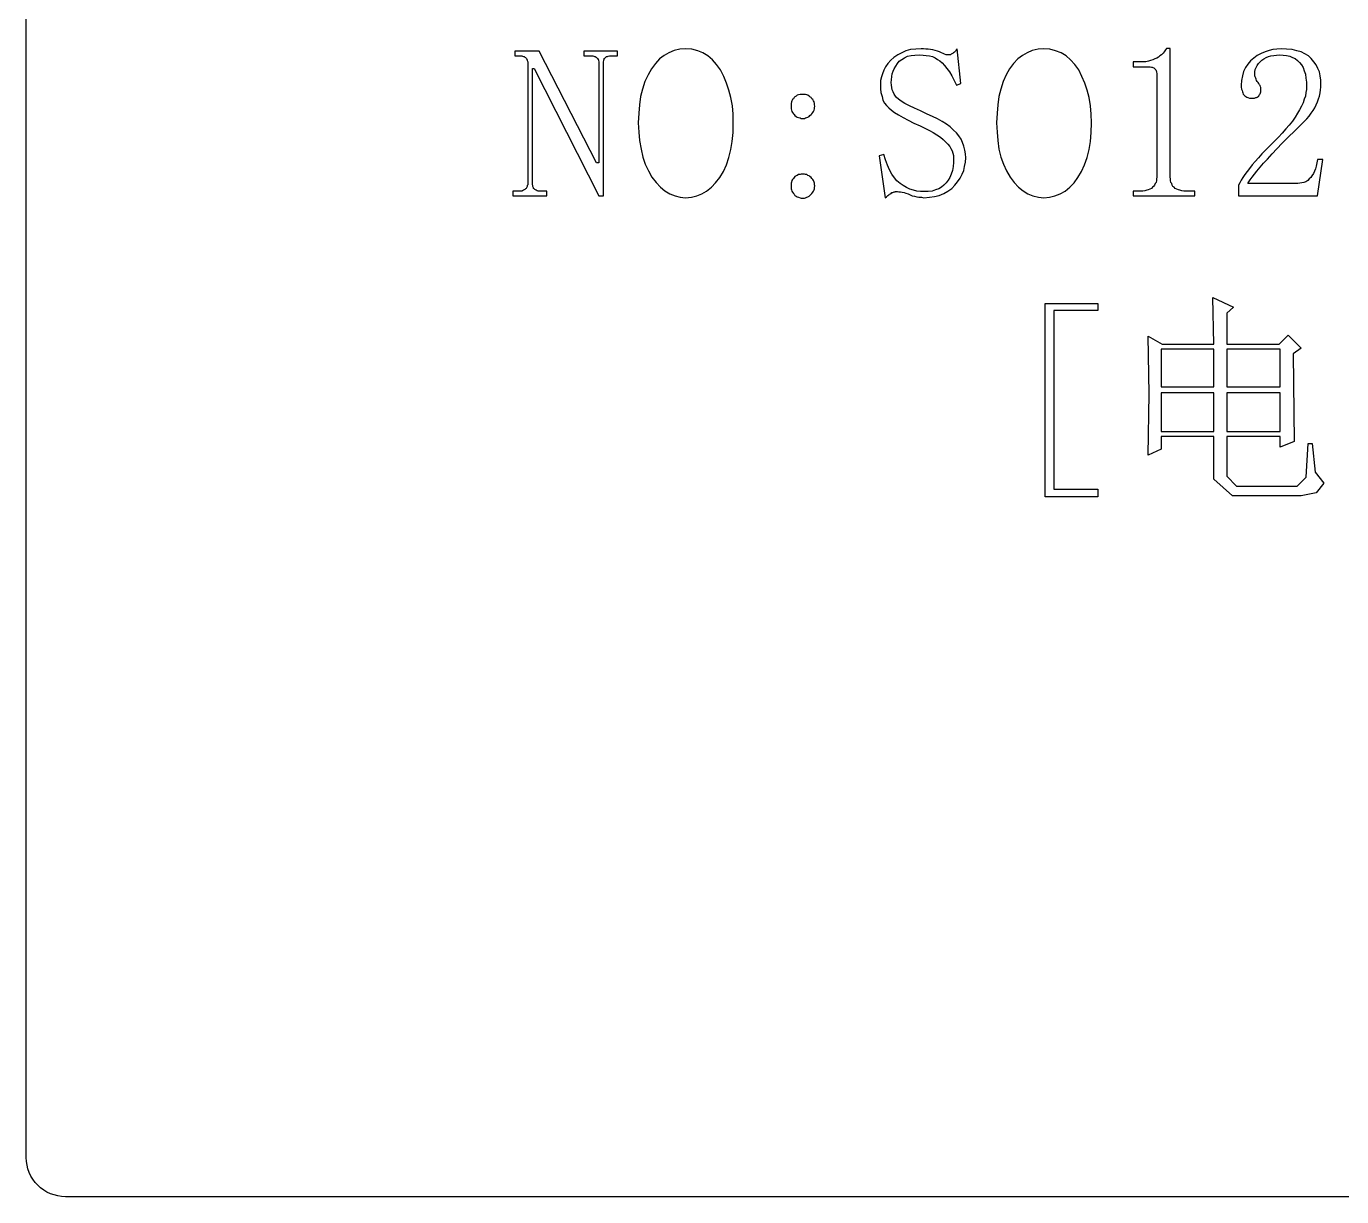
# Model space of a CAD drawing. Extents: x -275 to 275, y -225 to 225.
# Drawn here: x -275 to -241.34, y -225 to -195.05 of the extents above; entities that cross this region are included whole.
import ezdxf

# ---------------------------------------------------------------- set-up
doc = ezdxf.new("R2010")
doc.units = 0
doc.header["$MEASUREMENT"] = 0
doc.layers.get('0').update_dxf_attribs({"linetype": 'CONTINUOUS'})

msp = doc.modelspace()

# ---------------------------------------------------------------- linework, layer by layer
msp.add_lwpolyline([(-275.000039, 224, -0.414214), (-274.000039, 225), (-274.000039, 225), (273.999961, 225), (273.999961, 225, -0.414214), (274.999941, 224), (274.999941, 224), (274.999941, -224), (274.999941, -224, -0.414214), (273.999961, -225), (273.999961, -225), (-274.000039, -225), (-274.000039, -225, -0.414214), (-275.000039, -224), (-275.000039, -224), (-275.000039, 224)], format="xyb")
for points in [[(-260.35, -198.55), (-260.41, -198.55), (-260.41, -198.55), (-261.88, -195.69), (-261.88, -195.69), (-262.5, -195.69), (-262.5, -195.69), (-262.5, -195.81), (-262.5, -195.81), (-262.38, -195.81), (-262.38, -195.81), (-262.35, -195.81), (-262.35, -195.81), (-262.32, -195.81), (-262.32, -195.81), (-262.3, -195.82), (-262.3, -195.82), (-262.28, -195.83), (-262.28, -195.83), (-262.26, -195.83), (-262.26, -195.83), (-262.24, -195.84), (-262.24, -195.84), (-262.23, -195.85), (-262.23, -195.85), (-262.21, -195.87), (-262.21, -195.87), (-262.2, -195.88), (-262.2, -195.88), (-262.19, -195.9), (-262.19, -195.9), (-262.18, -195.91), (-262.18, -195.91), (-262.18, -195.93), (-262.18, -195.93), (-262.17, -195.96), (-262.17, -195.96), (-262.17, -195.98), (-262.17, -195.98), (-262.17, -199.09), (-262.17, -199.09), (-262.17, -199.11), (-262.17, -199.11), (-262.18, -199.13), (-262.18, -199.13), (-262.18, -199.15), (-262.18, -199.15), (-262.19, -199.17), (-262.19, -199.17), (-262.2, -199.19), (-262.2, -199.19), (-262.21, -199.2), (-262.21, -199.2), (-262.23, -199.21), (-262.23, -199.21), (-262.24, -199.23), (-262.24, -199.23), (-262.26, -199.24), (-262.26, -199.24), (-262.28, -199.25), (-262.28, -199.25), (-262.3, -199.26), (-262.3, -199.26), (-262.32, -199.27), (-262.32, -199.27), (-262.35, -199.27), (-262.35, -199.27), (-262.38, -199.27), (-262.38, -199.27), (-262.55, -199.27), (-262.55, -199.27), (-262.55, -199.39), (-262.55, -199.39), (-261.68, -199.39), (-261.68, -199.39), (-261.68, -199.27), (-261.68, -199.27), (-261.85, -199.27), (-261.85, -199.27), (-261.88, -199.27), (-261.88, -199.27), (-261.9, -199.27), (-261.9, -199.27), (-261.93, -199.26), (-261.93, -199.26), (-261.95, -199.25), (-261.95, -199.25), (-261.97, -199.24), (-261.97, -199.24), (-261.99, -199.23), (-261.99, -199.23), (-262, -199.21), (-262, -199.21), (-262.02, -199.2), (-262.02, -199.2), (-262.02, -199.19), (-262.02, -199.19), (-262.03, -199.17), (-262.03, -199.17), (-262.04, -199.15), (-262.04, -199.15), (-262.04, -199.13), (-262.04, -199.13), (-262.05, -199.11), (-262.05, -199.11), (-262.05, -199.09), (-262.05, -199.09), (-262.05, -196.13), (-262.05, -196.13), (-262, -196.13), (-262, -196.13), (-260.35, -199.39), (-260.35, -199.39), (-260.23, -199.39), (-260.23, -199.39), (-260.23, -195.98), (-260.23, -195.98), (-260.23, -195.96), (-260.23, -195.96), (-260.22, -195.93), (-260.22, -195.93), (-260.22, -195.91), (-260.22, -195.91), (-260.21, -195.9), (-260.21, -195.9), (-260.21, -195.88), (-260.21, -195.88), (-260.2, -195.87), (-260.2, -195.87), (-260.18, -195.85), (-260.18, -195.85), (-260.17, -195.84), (-260.17, -195.84), (-260.15, -195.83), (-260.15, -195.83), (-260.13, -195.83), (-260.13, -195.83), (-260.11, -195.82), (-260.11, -195.82), (-260.08, -195.81), (-260.08, -195.81), (-260.06, -195.81), (-260.06, -195.81), (-260.03, -195.81), (-260.03, -195.81), (-259.87, -195.81), (-259.87, -195.81), (-259.87, -195.69), (-259.87, -195.69), (-260.73, -195.69), (-260.73, -195.69), (-260.73, -195.81), (-260.73, -195.81), (-260.56, -195.81), (-260.56, -195.81), (-260.53, -195.81), (-260.53, -195.81), (-260.5, -195.81), (-260.5, -195.81), (-260.48, -195.82), (-260.48, -195.82), (-260.46, -195.83), (-260.46, -195.83), (-260.44, -195.83), (-260.44, -195.83), (-260.42, -195.84), (-260.42, -195.84), (-260.41, -195.85), (-260.41, -195.85), (-260.39, -195.87), (-260.39, -195.87), (-260.38, -195.88), (-260.38, -195.88), (-260.37, -195.9), (-260.37, -195.9), (-260.36, -195.91), (-260.36, -195.91), (-260.36, -195.93), (-260.36, -195.93), (-260.35, -195.96), (-260.35, -195.96), (-260.35, -195.98), (-260.35, -195.98), (-260.35, -198.55)], [(-258.13, -195.63), (-258.28, -195.64), (-258.28, -195.64), (-258.42, -195.67), (-258.42, -195.67), (-258.56, -195.73), (-258.56, -195.73), (-258.68, -195.8), (-258.68, -195.8), (-258.8, -195.89), (-258.8, -195.89), (-258.9, -196.01), (-258.9, -196.01), (-259, -196.14), (-259, -196.14), (-259.09, -196.3), (-259.09, -196.3), (-259.17, -196.47), (-259.17, -196.47), (-259.23, -196.66), (-259.23, -196.66), (-259.28, -196.85), (-259.28, -196.85), (-259.31, -197.06), (-259.31, -197.06), (-259.33, -197.28), (-259.33, -197.28), (-259.34, -197.52), (-259.34, -197.52), (-259.33, -197.76), (-259.33, -197.76), (-259.31, -197.98), (-259.31, -197.98), (-259.27, -198.2), (-259.27, -198.2), (-259.22, -198.4), (-259.22, -198.4), (-259.16, -198.58), (-259.16, -198.58), (-259.08, -198.75), (-259.08, -198.75), (-258.99, -198.91), (-258.99, -198.91), (-258.88, -199.05), (-258.88, -199.05), (-258.77, -199.17), (-258.77, -199.17), (-258.66, -199.26), (-258.66, -199.26), (-258.53, -199.34), (-258.53, -199.34), (-258.4, -199.39), (-258.4, -199.39), (-258.27, -199.43), (-258.27, -199.43), (-258.13, -199.44), (-258.13, -199.44), (-257.98, -199.43), (-257.98, -199.43), (-257.84, -199.39), (-257.84, -199.39), (-257.71, -199.34), (-257.71, -199.34), (-257.59, -199.27), (-257.59, -199.27), (-257.47, -199.17), (-257.47, -199.17), (-257.36, -199.06), (-257.36, -199.06), (-257.25, -198.92), (-257.25, -198.92), (-257.16, -198.77), (-257.16, -198.77), (-257.08, -198.6), (-257.08, -198.6), (-257.02, -198.41), (-257.02, -198.41), (-256.97, -198.21), (-256.97, -198.21), (-256.94, -198), (-256.94, -198), (-256.91, -197.77), (-256.91, -197.77), (-256.91, -197.3), (-256.91, -197.3), (-256.93, -197.09), (-256.93, -197.09), (-256.97, -196.88), (-256.97, -196.88), (-257.02, -196.69), (-257.02, -196.69), (-257.08, -196.51), (-257.08, -196.51), (-257.15, -196.34), (-257.15, -196.34), (-257.24, -196.17), (-257.24, -196.17), (-257.34, -196.03), (-257.34, -196.03), (-257.44, -195.91), (-257.44, -195.91), (-257.56, -195.81), (-257.56, -195.81), (-257.69, -195.73), (-257.69, -195.73), (-257.82, -195.68), (-257.82, -195.68), (-257.97, -195.64), (-257.97, -195.64), (-258.13, -195.63)], [(-252.29, -197.53), (-252.13, -197.6), (-252.13, -197.6), (-252.01, -197.66), (-252.01, -197.66), (-251.89, -197.72), (-251.89, -197.72), (-251.79, -197.77), (-251.79, -197.77), (-251.7, -197.83), (-251.7, -197.83), (-251.61, -197.89), (-251.61, -197.89), (-251.54, -197.95), (-251.54, -197.95), (-251.48, -198.01), (-251.48, -198.01), (-251.42, -198.07), (-251.42, -198.07), (-251.37, -198.13), (-251.37, -198.13), (-251.34, -198.18), (-251.34, -198.18), (-251.31, -198.24), (-251.31, -198.24), (-251.29, -198.3), (-251.29, -198.3), (-251.27, -198.36), (-251.27, -198.36), (-251.27, -198.42), (-251.27, -198.42), (-251.27, -198.54), (-251.27, -198.54), (-251.28, -198.64), (-251.28, -198.64), (-251.3, -198.74), (-251.3, -198.74), (-251.33, -198.84), (-251.33, -198.84), (-251.37, -198.92), (-251.37, -198.92), (-251.41, -198.99), (-251.41, -198.99), (-251.46, -199.06), (-251.46, -199.06), (-251.52, -199.12), (-251.52, -199.12), (-251.58, -199.17), (-251.58, -199.17), (-251.65, -199.21), (-251.65, -199.21), (-251.73, -199.24), (-251.73, -199.24), (-251.82, -199.27), (-251.82, -199.27), (-251.92, -199.28), (-251.92, -199.28), (-252.02, -199.28), (-252.02, -199.28), (-252.12, -199.28), (-252.12, -199.28), (-252.21, -199.27), (-252.21, -199.27), (-252.3, -199.25), (-252.3, -199.25), (-252.39, -199.22), (-252.39, -199.22), (-252.48, -199.18), (-252.48, -199.18), (-252.56, -199.13), (-252.56, -199.13), (-252.64, -199.08), (-252.64, -199.08), (-252.72, -199.01), (-252.72, -199.01), (-252.78, -198.93), (-252.78, -198.93), (-252.85, -198.84), (-252.85, -198.84), (-252.91, -198.73), (-252.91, -198.73), (-252.96, -198.61), (-252.96, -198.61), (-253.01, -198.47), (-253.01, -198.47), (-253.06, -198.33), (-253.06, -198.33), (-253.18, -198.37), (-253.18, -198.37), (-253.02, -199.44), (-253.02, -199.44), (-252.99, -199.42), (-252.99, -199.42), (-252.97, -199.4), (-252.97, -199.4), (-252.95, -199.38), (-252.95, -199.38), (-252.93, -199.37), (-252.93, -199.37), (-252.91, -199.35), (-252.91, -199.35), (-252.89, -199.34), (-252.89, -199.34), (-252.87, -199.33), (-252.87, -199.33), (-252.85, -199.31), (-252.85, -199.31), (-252.83, -199.31), (-252.83, -199.31), (-252.81, -199.3), (-252.81, -199.3), (-252.79, -199.29), (-252.79, -199.29), (-252.77, -199.29), (-252.77, -199.29), (-252.76, -199.28), (-252.76, -199.28), (-252.74, -199.28), (-252.74, -199.28), (-252.71, -199.28), (-252.71, -199.28), (-252.67, -199.29), (-252.67, -199.29), (-252.63, -199.29), (-252.63, -199.29), (-252.59, -199.3), (-252.59, -199.3), (-252.54, -199.31), (-252.54, -199.31), (-252.49, -199.32), (-252.49, -199.32), (-252.43, -199.34), (-252.43, -199.34), (-252.38, -199.37), (-252.38, -199.37), (-252.33, -199.39), (-252.33, -199.39), (-252.27, -199.4), (-252.27, -199.4), (-252.21, -199.42), (-252.21, -199.42), (-252.16, -199.43), (-252.16, -199.43), (-252.09, -199.43), (-252.09, -199.43), (-252.03, -199.44), (-252.03, -199.44), (-251.89, -199.43), (-251.89, -199.43), (-251.76, -199.41), (-251.76, -199.41), (-251.64, -199.38), (-251.64, -199.38), (-251.52, -199.33), (-251.52, -199.33), (-251.42, -199.27), (-251.42, -199.27), (-251.32, -199.2), (-251.32, -199.2), (-251.24, -199.12), (-251.24, -199.12), (-251.17, -199.03), (-251.17, -199.03), (-251.1, -198.94), (-251.1, -198.94), (-251.05, -198.84), (-251.05, -198.84), (-251.01, -198.74), (-251.01, -198.74), (-250.99, -198.64), (-250.99, -198.64), (-250.97, -198.53), (-250.97, -198.53), (-250.96, -198.42), (-250.96, -198.42), (-250.97, -198.32), (-250.97, -198.32), (-250.98, -198.22), (-250.98, -198.22), (-251.01, -198.12), (-251.01, -198.12), (-251.04, -198.03), (-251.04, -198.03), (-251.08, -197.94), (-251.08, -197.94), (-251.14, -197.86), (-251.14, -197.86), (-251.2, -197.78), (-251.2, -197.78), (-251.27, -197.71), (-251.27, -197.71), (-251.36, -197.63), (-251.36, -197.63), (-251.45, -197.56), (-251.45, -197.56), (-251.56, -197.49), (-251.56, -197.49), (-251.68, -197.42), (-251.68, -197.42), (-251.81, -197.36), (-251.81, -197.36), (-251.95, -197.3), (-251.95, -197.3), (-252.12, -197.22), (-252.12, -197.22), (-252.27, -197.15), (-252.27, -197.15), (-252.4, -197.09), (-252.4, -197.09), (-252.52, -197.03), (-252.52, -197.03), (-252.61, -196.97), (-252.61, -196.97), (-252.68, -196.92), (-252.68, -196.92), (-252.73, -196.88), (-252.73, -196.88), (-252.76, -196.84), (-252.76, -196.84), (-252.79, -196.79), (-252.79, -196.79), (-252.82, -196.73), (-252.82, -196.73), (-252.84, -196.68), (-252.84, -196.68), (-252.85, -196.62), (-252.85, -196.62), (-252.86, -196.56), (-252.86, -196.56), (-252.87, -196.49), (-252.87, -196.49), (-252.86, -196.42), (-252.86, -196.42), (-252.85, -196.34), (-252.85, -196.34), (-252.84, -196.27), (-252.84, -196.27), (-252.82, -196.2), (-252.82, -196.2), (-252.79, -196.14), (-252.79, -196.14), (-252.75, -196.07), (-252.75, -196.07), (-252.71, -196.01), (-252.71, -196.01), (-252.66, -195.95), (-252.66, -195.95), (-252.6, -195.9), (-252.6, -195.9), (-252.53, -195.86), (-252.53, -195.86), (-252.45, -195.82), (-252.45, -195.82), (-252.36, -195.8), (-252.36, -195.8), (-252.26, -195.79), (-252.26, -195.79), (-252.14, -195.78), (-252.14, -195.78), (-252.05, -195.79), (-252.05, -195.79), (-251.97, -195.8), (-251.97, -195.8), (-251.89, -195.81), (-251.89, -195.81), (-251.81, -195.83), (-251.81, -195.83), (-251.74, -195.86), (-251.74, -195.86), (-251.68, -195.9), (-251.68, -195.9), (-251.62, -195.94), (-251.62, -195.94), (-251.56, -195.99), (-251.56, -195.99), (-251.5, -196.06), (-251.5, -196.06), (-251.44, -196.13), (-251.44, -196.13), (-251.38, -196.22), (-251.38, -196.22), (-251.32, -196.32), (-251.32, -196.32), (-251.26, -196.44), (-251.26, -196.44), (-251.2, -196.56), (-251.2, -196.56), (-251.09, -196.52), (-251.09, -196.52), (-251.18, -195.63), (-251.18, -195.63), (-251.2, -195.65), (-251.2, -195.65), (-251.21, -195.67), (-251.21, -195.67), (-251.22, -195.69), (-251.22, -195.69), (-251.24, -195.71), (-251.24, -195.71), (-251.25, -195.72), (-251.25, -195.72), (-251.27, -195.73), (-251.27, -195.73), (-251.28, -195.74), (-251.28, -195.74), (-251.3, -195.75), (-251.3, -195.75), (-251.32, -195.76), (-251.32, -195.76), (-251.33, -195.77), (-251.33, -195.77), (-251.35, -195.78), (-251.35, -195.78), (-251.37, -195.78), (-251.37, -195.78), (-251.39, -195.78), (-251.39, -195.78), (-251.41, -195.78), (-251.41, -195.78), (-251.43, -195.78), (-251.43, -195.78), (-251.46, -195.78), (-251.46, -195.78), (-251.5, -195.77), (-251.5, -195.77), (-251.54, -195.75), (-251.54, -195.75), (-251.58, -195.73), (-251.58, -195.73), (-251.63, -195.71), (-251.63, -195.71), (-251.68, -195.69), (-251.68, -195.69), (-251.74, -195.67), (-251.74, -195.67), (-251.8, -195.66), (-251.8, -195.66), (-251.86, -195.65), (-251.86, -195.65), (-251.92, -195.64), (-251.92, -195.64), (-251.98, -195.64), (-251.98, -195.64), (-252.04, -195.63), (-252.04, -195.63), (-252.1, -195.63), (-252.1, -195.63), (-252.24, -195.64), (-252.24, -195.64), (-252.37, -195.65), (-252.37, -195.65), (-252.49, -195.68), (-252.49, -195.68), (-252.6, -195.73), (-252.6, -195.73), (-252.7, -195.78), (-252.7, -195.78), (-252.8, -195.85), (-252.8, -195.85), (-252.88, -195.92), (-252.88, -195.92), (-252.95, -196.01), (-252.95, -196.01), (-253.01, -196.09), (-253.01, -196.09), (-253.06, -196.18), (-253.06, -196.18), (-253.09, -196.27), (-253.09, -196.27), (-253.12, -196.35), (-253.12, -196.35), (-253.14, -196.44), (-253.14, -196.44), (-253.14, -196.53), (-253.14, -196.53), (-253.14, -196.65), (-253.14, -196.65), (-253.13, -196.75), (-253.13, -196.75), (-253.1, -196.85), (-253.1, -196.85), (-253.08, -196.94), (-253.08, -196.94), (-253.04, -197.02), (-253.04, -197.02), (-252.99, -197.08), (-252.99, -197.08), (-252.93, -197.14), (-252.93, -197.14), (-252.86, -197.2), (-252.86, -197.2), (-252.78, -197.26), (-252.78, -197.26), (-252.68, -197.32), (-252.68, -197.32), (-252.56, -197.39), (-252.56, -197.39), (-252.43, -197.46), (-252.43, -197.46), (-252.29, -197.53)], [(-248.96, -195.63), (-249.11, -195.64), (-249.11, -195.64), (-249.26, -195.67), (-249.26, -195.67), (-249.39, -195.73), (-249.39, -195.73), (-249.51, -195.8), (-249.51, -195.8), (-249.63, -195.89), (-249.63, -195.89), (-249.74, -196.01), (-249.74, -196.01), (-249.84, -196.14), (-249.84, -196.14), (-249.93, -196.3), (-249.93, -196.3), (-250, -196.47), (-250, -196.47), (-250.06, -196.66), (-250.06, -196.66), (-250.11, -196.85), (-250.11, -196.85), (-250.14, -197.06), (-250.14, -197.06), (-250.16, -197.28), (-250.16, -197.28), (-250.17, -197.52), (-250.17, -197.52), (-250.16, -197.76), (-250.16, -197.76), (-250.14, -197.98), (-250.14, -197.98), (-250.11, -198.2), (-250.11, -198.2), (-250.06, -198.4), (-250.06, -198.4), (-249.99, -198.58), (-249.99, -198.58), (-249.92, -198.75), (-249.92, -198.75), (-249.82, -198.91), (-249.82, -198.91), (-249.72, -199.05), (-249.72, -199.05), (-249.61, -199.17), (-249.61, -199.17), (-249.49, -199.26), (-249.49, -199.26), (-249.37, -199.34), (-249.37, -199.34), (-249.24, -199.39), (-249.24, -199.39), (-249.1, -199.43), (-249.1, -199.43), (-248.96, -199.44), (-248.96, -199.44), (-248.82, -199.43), (-248.82, -199.43), (-248.68, -199.39), (-248.68, -199.39), (-248.54, -199.34), (-248.54, -199.34), (-248.42, -199.27), (-248.42, -199.27), (-248.3, -199.17), (-248.3, -199.17), (-248.19, -199.06), (-248.19, -199.06), (-248.09, -198.92), (-248.09, -198.92), (-248, -198.77), (-248, -198.77), (-247.92, -198.6), (-247.92, -198.6), (-247.85, -198.41), (-247.85, -198.41), (-247.8, -198.21), (-247.8, -198.21), (-247.77, -198), (-247.77, -198), (-247.75, -197.77), (-247.75, -197.77), (-247.74, -197.52), (-247.74, -197.52), (-247.75, -197.3), (-247.75, -197.3), (-247.77, -197.09), (-247.77, -197.09), (-247.8, -196.88), (-247.8, -196.88), (-247.85, -196.69), (-247.85, -196.69), (-247.91, -196.51), (-247.91, -196.51), (-248.07, -196.17), (-248.07, -196.17), (-248.17, -196.03), (-248.17, -196.03), (-248.28, -195.91), (-248.28, -195.91), (-248.39, -195.81), (-248.39, -195.81), (-248.52, -195.73), (-248.52, -195.73), (-248.66, -195.68), (-248.66, -195.68), (-248.81, -195.64), (-248.81, -195.64), (-248.96, -195.63)], [(-245.73, -198.91), (-245.73, -195.62), (-245.73, -195.62), (-245.82, -195.62), (-245.82, -195.62), (-245.85, -195.66), (-245.85, -195.66), (-245.88, -195.71), (-245.88, -195.71), (-245.91, -195.74), (-245.91, -195.74), (-245.95, -195.78), (-245.95, -195.78), (-245.99, -195.81), (-245.99, -195.81), (-246.03, -195.84), (-246.03, -195.84), (-246.07, -195.87), (-246.07, -195.87), (-246.12, -195.89), (-246.12, -195.89), (-246.17, -195.91), (-246.17, -195.91), (-246.23, -195.93), (-246.23, -195.93), (-246.28, -195.95), (-246.28, -195.95), (-246.35, -195.96), (-246.35, -195.96), (-246.42, -195.96), (-246.42, -195.96), (-246.49, -195.96), (-246.49, -195.96), (-246.68, -195.96), (-246.68, -195.96), (-246.68, -196.09), (-246.68, -196.09), (-246.3, -196.09), (-246.3, -196.09), (-246.27, -196.09), (-246.27, -196.09), (-246.24, -196.09), (-246.24, -196.09), (-246.21, -196.1), (-246.21, -196.1), (-246.19, -196.1), (-246.19, -196.1), (-246.17, -196.11), (-246.17, -196.11), (-246.15, -196.12), (-246.15, -196.12), (-246.13, -196.13), (-246.13, -196.13), (-246.11, -196.15), (-246.11, -196.15), (-246.1, -196.17), (-246.1, -196.17), (-246.09, -196.19), (-246.09, -196.19), (-246.08, -196.21), (-246.08, -196.21), (-246.08, -196.23), (-246.08, -196.23), (-246.07, -196.26), (-246.07, -196.26), (-246.07, -196.28), (-246.07, -196.28), (-246.07, -198.91), (-246.07, -198.91), (-246.08, -198.96), (-246.08, -198.96), (-246.08, -199), (-246.08, -199), (-246.09, -199.05), (-246.09, -199.05), (-246.11, -199.08), (-246.11, -199.08), (-246.13, -199.12), (-246.13, -199.12), (-246.16, -199.15), (-246.16, -199.15), (-246.18, -199.17), (-246.18, -199.17), (-246.21, -199.2), (-246.21, -199.2), (-246.25, -199.22), (-246.25, -199.22), (-246.29, -199.24), (-246.29, -199.24), (-246.33, -199.25), (-246.33, -199.25), (-246.38, -199.26), (-246.38, -199.26), (-246.43, -199.27), (-246.43, -199.27), (-246.49, -199.27), (-246.49, -199.27), (-246.68, -199.27), (-246.68, -199.27), (-246.68, -199.39), (-246.68, -199.39), (-245.1, -199.39), (-245.1, -199.39), (-245.1, -199.27), (-245.1, -199.27), (-245.32, -199.27), (-245.32, -199.27), (-245.38, -199.27), (-245.38, -199.27), (-245.43, -199.26), (-245.43, -199.26), (-245.48, -199.25), (-245.48, -199.25), (-245.52, -199.24), (-245.52, -199.24), (-245.56, -199.22), (-245.56, -199.22), (-245.6, -199.2), (-245.6, -199.2), (-245.63, -199.17), (-245.63, -199.17), (-245.66, -199.15), (-245.66, -199.15), (-245.68, -199.12), (-245.68, -199.12), (-245.69, -199.08), (-245.69, -199.08), (-245.71, -199.05), (-245.71, -199.05), (-245.72, -199), (-245.72, -199), (-245.72, -198.96), (-245.72, -198.96), (-245.73, -198.91)], [(-242.24, -196.48), (-242.24, -196.59), (-242.24, -196.59), (-242.24, -196.67), (-242.24, -196.67), (-242.26, -196.75), (-242.26, -196.75), (-242.27, -196.84), (-242.27, -196.84), (-242.3, -196.92), (-242.3, -196.92), (-242.33, -197.01), (-242.33, -197.01), (-242.37, -197.1), (-242.37, -197.1), (-242.42, -197.19), (-242.42, -197.19), (-242.47, -197.28), (-242.47, -197.28), (-242.53, -197.38), (-242.53, -197.38), (-242.6, -197.48), (-242.6, -197.48), (-242.68, -197.58), (-242.68, -197.58), (-242.77, -197.68), (-242.77, -197.68), (-242.86, -197.79), (-242.86, -197.79), (-242.96, -197.89), (-242.96, -197.89), (-243.08, -198.01), (-243.08, -198.01), (-243.19, -198.12), (-243.19, -198.12), (-243.29, -198.22), (-243.29, -198.22), (-243.38, -198.32), (-243.38, -198.32), (-243.47, -198.42), (-243.47, -198.42), (-243.55, -198.51), (-243.55, -198.51), (-243.63, -198.6), (-243.63, -198.6), (-243.7, -198.69), (-243.7, -198.69), (-243.76, -198.77), (-243.76, -198.77), (-243.82, -198.85), (-243.82, -198.85), (-243.87, -198.92), (-243.87, -198.92), (-243.91, -198.99), (-243.91, -198.99), (-243.95, -199.06), (-243.95, -199.06), (-243.98, -199.12), (-243.98, -199.12), (-243.98, -199.39), (-243.98, -199.39), (-241.96, -199.39), (-241.96, -199.39), (-241.82, -198.46), (-241.82, -198.46), (-241.96, -198.46), (-241.96, -198.46), (-241.98, -198.55), (-241.98, -198.55), (-241.99, -198.63), (-241.99, -198.63), (-242.01, -198.7), (-242.01, -198.7), (-242.04, -198.76), (-242.04, -198.76), (-242.06, -198.82), (-242.06, -198.82), (-242.1, -198.88), (-242.1, -198.88), (-242.13, -198.92), (-242.13, -198.92), (-242.17, -198.96), (-242.17, -198.96), (-242.21, -199), (-242.21, -199), (-242.26, -199.03), (-242.26, -199.03), (-242.31, -199.05), (-242.31, -199.05), (-242.36, -199.06), (-242.36, -199.06), (-242.41, -199.07), (-242.41, -199.07), (-242.46, -199.08), (-242.46, -199.08), (-243.74, -199.08), (-243.74, -199.08), (-243.72, -199.03), (-243.72, -199.03), (-243.68, -198.98), (-243.68, -198.98), (-243.63, -198.91), (-243.63, -198.91), (-243.57, -198.84), (-243.57, -198.84), (-243.51, -198.76), (-243.51, -198.76), (-243.43, -198.66), (-243.43, -198.66), (-243.34, -198.56), (-243.34, -198.56), (-243.24, -198.45), (-243.24, -198.45), (-243.12, -198.32), (-243.12, -198.32), (-243, -198.19), (-243, -198.19), (-242.86, -198.04), (-242.86, -198.04), (-242.71, -197.89), (-242.71, -197.89), (-242.54, -197.73), (-242.54, -197.73), (-242.37, -197.56), (-242.37, -197.56), (-242.3, -197.49), (-242.3, -197.49), (-242.23, -197.42), (-242.23, -197.42), (-242.17, -197.35), (-242.17, -197.35), (-242.12, -197.28), (-242.12, -197.28), (-242.07, -197.21), (-242.07, -197.21), (-242.03, -197.14), (-242.03, -197.14), (-241.99, -197.06), (-241.99, -197.06), (-241.96, -196.99), (-241.96, -196.99), (-241.93, -196.91), (-241.93, -196.91), (-241.91, -196.84), (-241.91, -196.84), (-241.89, -196.76), (-241.89, -196.76), (-241.88, -196.68), (-241.88, -196.68), (-241.87, -196.61), (-241.87, -196.61), (-241.87, -196.53), (-241.87, -196.53), (-241.87, -196.43), (-241.87, -196.43), (-241.89, -196.32), (-241.89, -196.32), (-241.91, -196.22), (-241.91, -196.22), (-241.95, -196.13), (-241.95, -196.13), (-241.99, -196.04), (-241.99, -196.04), (-242.05, -195.96), (-242.05, -195.96), (-242.12, -195.88), (-242.12, -195.88), (-242.19, -195.81), (-242.19, -195.81), (-242.28, -195.76), (-242.28, -195.76), (-242.38, -195.71), (-242.38, -195.71), (-242.49, -195.68), (-242.49, -195.68), (-242.61, -195.65), (-242.61, -195.65), (-242.75, -195.64), (-242.75, -195.64), (-242.89, -195.63), (-242.89, -195.63), (-243, -195.64), (-243, -195.64), (-243.1, -195.65), (-243.1, -195.65), (-243.2, -195.67), (-243.2, -195.67), (-243.3, -195.71), (-243.3, -195.71), (-243.4, -195.75), (-243.4, -195.75), (-243.5, -195.8), (-243.5, -195.8), (-243.59, -195.87), (-243.59, -195.87), (-243.67, -195.94), (-243.67, -195.94), (-243.74, -196.02), (-243.74, -196.02), (-243.8, -196.11), (-243.8, -196.11), (-243.85, -196.21), (-243.85, -196.21), (-243.88, -196.32), (-243.88, -196.32), (-243.9, -196.44), (-243.9, -196.44), (-243.91, -196.56), (-243.91, -196.56), (-243.91, -196.61), (-243.91, -196.61), (-243.9, -196.66), (-243.9, -196.66), (-243.89, -196.7), (-243.89, -196.7), (-243.88, -196.73), (-243.88, -196.73), (-243.87, -196.76), (-243.87, -196.76), (-243.86, -196.79), (-243.86, -196.79), (-243.84, -196.81), (-243.84, -196.81), (-243.82, -196.83), (-243.82, -196.83), (-243.79, -196.85), (-243.79, -196.85), (-243.77, -196.87), (-243.77, -196.87), (-243.74, -196.88), (-243.74, -196.88), (-243.7, -196.89), (-243.7, -196.89), (-243.67, -196.89), (-243.67, -196.89), (-243.63, -196.89), (-243.63, -196.89), (-243.6, -196.89), (-243.6, -196.89), (-243.57, -196.89), (-243.57, -196.89), (-243.54, -196.88), (-243.54, -196.88), (-243.52, -196.88), (-243.52, -196.88), (-243.5, -196.87), (-243.5, -196.87), (-243.48, -196.85), (-243.48, -196.85), (-243.46, -196.84), (-243.46, -196.84), (-243.45, -196.82), (-243.45, -196.82), (-243.44, -196.8), (-243.44, -196.8), (-243.43, -196.78), (-243.43, -196.78), (-243.42, -196.76), (-243.42, -196.76), (-243.41, -196.73), (-243.41, -196.73), (-243.41, -196.7), (-243.41, -196.7), (-243.41, -196.67), (-243.41, -196.67), (-243.41, -196.65), (-243.41, -196.65), (-243.41, -196.62), (-243.41, -196.62), (-243.42, -196.6), (-243.42, -196.6), (-243.43, -196.57), (-243.43, -196.57), (-243.44, -196.55), (-243.44, -196.55), (-243.46, -196.52), (-243.46, -196.52), (-243.48, -196.49), (-243.48, -196.49), (-243.5, -196.47), (-243.5, -196.47), (-243.52, -196.44), (-243.52, -196.44), (-243.53, -196.41), (-243.53, -196.41), (-243.54, -196.38), (-243.54, -196.38), (-243.55, -196.35), (-243.55, -196.35), (-243.56, -196.32), (-243.56, -196.32), (-243.56, -196.28), (-243.56, -196.28), (-243.56, -196.22), (-243.56, -196.22), (-243.55, -196.16), (-243.55, -196.16), (-243.53, -196.11), (-243.53, -196.11), (-243.5, -196.06), (-243.5, -196.06), (-243.47, -196.01), (-243.47, -196.01), (-243.43, -195.96), (-243.43, -195.96), (-243.38, -195.92), (-243.38, -195.92), (-243.33, -195.89), (-243.33, -195.89), (-243.27, -195.85), (-243.27, -195.85), (-243.21, -195.83), (-243.21, -195.83), (-243.15, -195.81), (-243.15, -195.81), (-243.08, -195.8), (-243.08, -195.8), (-243.01, -195.79), (-243.01, -195.79), (-242.93, -195.78), (-242.93, -195.78), (-242.84, -195.79), (-242.84, -195.79), (-242.75, -195.8), (-242.75, -195.8), (-242.67, -195.82), (-242.67, -195.82), (-242.6, -195.85), (-242.6, -195.85), (-242.53, -195.88), (-242.53, -195.88), (-242.47, -195.93), (-242.47, -195.93), (-242.42, -195.98), (-242.42, -195.98), (-242.37, -196.04), (-242.37, -196.04), (-242.33, -196.11), (-242.33, -196.11), (-242.3, -196.19), (-242.3, -196.19), (-242.27, -196.28), (-242.27, -196.28), (-242.26, -196.38), (-242.26, -196.38), (-242.24, -196.48)], [(-254.83, -197.14), (-254.82, -197.1), (-254.82, -197.1), (-254.83, -197.06), (-254.83, -197.06), (-254.83, -197.03), (-254.83, -197.03), (-254.84, -196.99), (-254.84, -196.99), (-254.86, -196.96), (-254.86, -196.96), (-254.87, -196.93), (-254.87, -196.93), (-254.9, -196.91), (-254.9, -196.91), (-254.92, -196.88), (-254.92, -196.88), (-254.95, -196.86), (-254.95, -196.86), (-254.97, -196.84), (-254.97, -196.84), (-255, -196.82), (-255, -196.82), (-255.03, -196.81), (-255.03, -196.81), (-255.06, -196.8), (-255.06, -196.8), (-255.09, -196.8), (-255.09, -196.8), (-255.13, -196.8), (-255.13, -196.8), (-255.17, -196.8), (-255.17, -196.8), (-255.2, -196.8), (-255.2, -196.8), (-255.24, -196.81), (-255.24, -196.81), (-255.27, -196.82), (-255.27, -196.82), (-255.3, -196.84), (-255.3, -196.84), (-255.33, -196.86), (-255.33, -196.86), (-255.35, -196.88), (-255.35, -196.88), (-255.37, -196.91), (-255.37, -196.91), (-255.39, -196.93), (-255.39, -196.93), (-255.41, -196.96), (-255.41, -196.96), (-255.42, -196.99), (-255.42, -196.99), (-255.43, -197.03), (-255.43, -197.03), (-255.43, -197.06), (-255.43, -197.06), (-255.43, -197.1), (-255.43, -197.1), (-255.43, -197.14), (-255.43, -197.14), (-255.43, -197.17), (-255.43, -197.17), (-255.42, -197.2), (-255.42, -197.2), (-255.41, -197.23), (-255.41, -197.23), (-255.39, -197.26), (-255.39, -197.26), (-255.37, -197.29), (-255.37, -197.29), (-255.35, -197.31), (-255.35, -197.31), (-255.33, -197.34), (-255.33, -197.34), (-255.3, -197.36), (-255.3, -197.36), (-255.27, -197.38), (-255.27, -197.38), (-255.24, -197.39), (-255.24, -197.39), (-255.2, -197.4), (-255.2, -197.4), (-255.17, -197.41), (-255.17, -197.41), (-255.13, -197.41), (-255.13, -197.41), (-255.09, -197.41), (-255.09, -197.41), (-255.06, -197.4), (-255.06, -197.4), (-255.03, -197.39), (-255.03, -197.39), (-255, -197.38), (-255, -197.38), (-254.97, -197.36), (-254.97, -197.36), (-254.95, -197.34), (-254.95, -197.34), (-254.92, -197.31), (-254.92, -197.31), (-254.9, -197.29), (-254.9, -197.29), (-254.87, -197.26), (-254.87, -197.26), (-254.86, -197.23), (-254.86, -197.23), (-254.84, -197.2), (-254.84, -197.2), (-254.83, -197.17), (-254.83, -197.17), (-254.83, -197.14)], [(-254.83, -199.18), (-254.82, -199.14), (-254.82, -199.14), (-254.83, -199.11), (-254.83, -199.11), (-254.83, -199.07), (-254.83, -199.07), (-254.84, -199.04), (-254.84, -199.04), (-254.86, -199), (-254.86, -199), (-254.87, -198.97), (-254.87, -198.97), (-254.9, -198.95), (-254.9, -198.95), (-254.92, -198.92), (-254.92, -198.92), (-254.95, -198.9), (-254.95, -198.9), (-254.97, -198.88), (-254.97, -198.88), (-255, -198.87), (-255, -198.87), (-255.03, -198.85), (-255.03, -198.85), (-255.06, -198.85), (-255.06, -198.85), (-255.09, -198.84), (-255.09, -198.84), (-255.13, -198.84), (-255.13, -198.84), (-255.17, -198.84), (-255.17, -198.84), (-255.2, -198.85), (-255.2, -198.85), (-255.24, -198.85), (-255.24, -198.85), (-255.27, -198.87), (-255.27, -198.87), (-255.3, -198.88), (-255.3, -198.88), (-255.33, -198.9), (-255.33, -198.9), (-255.35, -198.92), (-255.35, -198.92), (-255.37, -198.95), (-255.37, -198.95), (-255.39, -198.97), (-255.39, -198.97), (-255.41, -199), (-255.41, -199), (-255.42, -199.04), (-255.42, -199.04), (-255.43, -199.07), (-255.43, -199.07), (-255.43, -199.11), (-255.43, -199.11), (-255.43, -199.14), (-255.43, -199.14), (-255.43, -199.18), (-255.43, -199.18), (-255.43, -199.21), (-255.43, -199.21), (-255.42, -199.24), (-255.42, -199.24), (-255.41, -199.27), (-255.41, -199.27), (-255.39, -199.3), (-255.39, -199.3), (-255.37, -199.33), (-255.37, -199.33), (-255.35, -199.35), (-255.35, -199.35), (-255.33, -199.38), (-255.33, -199.38), (-255.3, -199.4), (-255.3, -199.4), (-255.27, -199.42), (-255.27, -199.42), (-255.24, -199.43), (-255.24, -199.43), (-255.2, -199.44), (-255.2, -199.44), (-255.17, -199.45), (-255.17, -199.45), (-255.13, -199.45), (-255.13, -199.45), (-255.09, -199.45), (-255.09, -199.45), (-255.06, -199.44), (-255.06, -199.44), (-255.03, -199.43), (-255.03, -199.43), (-255, -199.42), (-255, -199.42), (-254.97, -199.4), (-254.97, -199.4), (-254.95, -199.38), (-254.95, -199.38), (-254.92, -199.35), (-254.92, -199.35), (-254.9, -199.33), (-254.9, -199.33), (-254.87, -199.3), (-254.87, -199.3), (-254.86, -199.27), (-254.86, -199.27), (-254.84, -199.24), (-254.84, -199.24), (-254.83, -199.21), (-254.83, -199.21), (-254.83, -199.18)], [(-247.584141, -202.143633), (-247.584141, -202.321621), (-247.584141, -202.321621), (-248.70207, -202.321621), (-248.70207, -202.321621), (-248.70207, -206.893652), (-248.70207, -206.893652), (-247.584141, -206.893652), (-247.584141, -206.893652), (-247.584141, -207.096543), (-247.584141, -207.096543), (-248.931074, -207.096543), (-248.931074, -207.096543), (-248.931074, -202.143633), (-248.931074, -202.143633), (-247.584141, -202.143633)], [(-244.613086, -203.184688), (-244.638105, -201.990703), (-244.638105, -201.990703), (-244.105137, -202.244609), (-244.105137, -202.244609), (-244.282031, -202.397676), (-244.282031, -202.397676), (-244.282031, -203.184688), (-244.282031, -203.184688), (-242.936055, -203.184688), (-242.936055, -203.184688), (-242.708125, -202.956641), (-242.708125, -202.956641), (-242.37707, -203.286621), (-242.37707, -203.286621), (-242.581035, -203.438613), (-242.581035, -203.438613), (-242.555059, -205.673555), (-242.555059, -205.673555), (-242.911133, -205.826602), (-242.911133, -205.826602), (-242.911133, -205.546582), (-242.911133, -205.546582), (-244.282031, -205.546582), (-244.282031, -205.546582), (-244.282031, -206.562617), (-244.282031, -206.562617), (-244.028125, -206.816641), (-244.028125, -206.816641), (-242.479121, -206.816641), (-242.479121, -206.816641), (-242.250117, -206.588594), (-242.250117, -206.588594), (-242.200039, -205.72457), (-242.200039, -205.72457), (-242.098125, -205.72457), (-242.098125, -205.72457), (-242.02207, -206.461641), (-242.02207, -206.461641), (-241.793066, -206.740586), (-241.793066, -206.740586), (-241.996074, -206.994629), (-241.996074, -206.994629), (-242.37707, -207.070566), (-242.37707, -207.070566), (-244.130039, -207.070566), (-244.130039, -207.070566), (-244.613086, -206.639609), (-244.613086, -206.639609), (-244.613086, -205.546582), (-244.613086, -205.546582), (-245.959082, -205.546582), (-245.959082, -205.546582), (-245.959082, -205.877637), (-245.959082, -205.877637), (-246.289043, -206.029629), (-246.289043, -206.029629), (-246.264121, -204.454629), (-246.264121, -204.454629), (-246.289043, -202.98168), (-246.289043, -202.98168), (-245.933086, -203.184688), (-245.933086, -203.184688), (-244.613086, -203.184688)], [(-245.959082, -203.31166), (-245.959082, -204.27666), (-245.959082, -204.27666), (-244.613086, -204.27666), (-244.613086, -204.27666), (-244.613086, -203.31166), (-244.613086, -203.31166), (-245.959082, -203.31166)], [(-244.282031, -203.31166), (-244.282031, -204.27666), (-244.282031, -204.27666), (-242.911133, -204.27666), (-242.911133, -204.27666), (-242.911133, -203.31166), (-242.911133, -203.31166), (-244.282031, -203.31166)], [(-245.959082, -204.429707), (-245.959082, -205.419629), (-245.959082, -205.419629), (-244.613086, -205.419629), (-244.613086, -205.419629), (-244.613086, -204.429707), (-244.613086, -204.429707), (-245.959082, -204.429707)], [(-244.282031, -204.429707), (-244.282031, -205.419629), (-244.282031, -205.419629), (-242.911133, -205.419629), (-242.911133, -205.419629), (-242.911133, -204.429707), (-242.911133, -204.429707), (-244.282031, -204.429707)]]:
    msp.add_lwpolyline(points)

doc.saveas('drawing.dxf')
